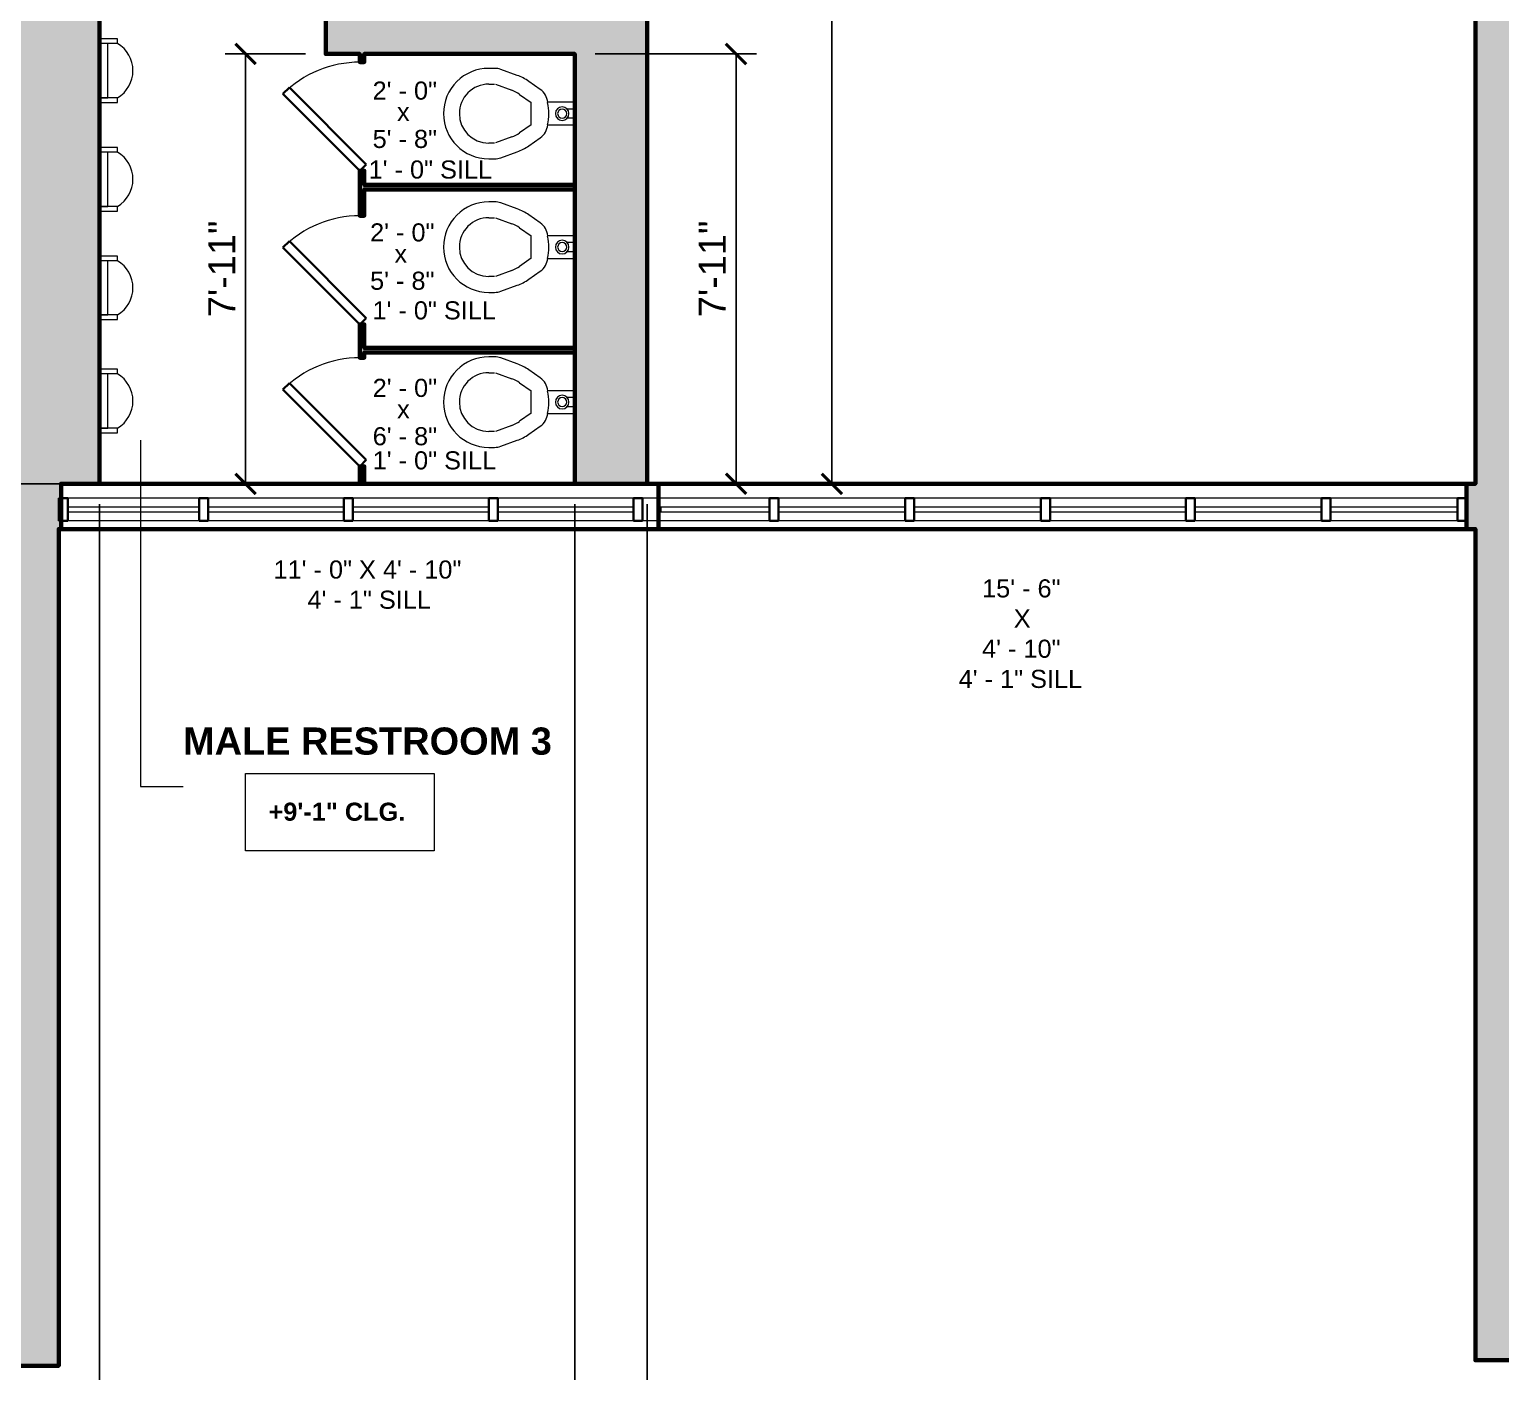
# Model space of a CAD drawing. Header units: inches. Extents: x -2078 to 106214, y -964 to 6385.
# Drawn here: x 25706.8 to 26031.9, y 3669.9 to 3966.4 of the extents above; entities that cross this region are included whole.
import ezdxf

# ---------------------------------------------------------------- set-up
doc = ezdxf.new("R2010")
doc.units = ezdxf.units.IN
doc.header["$MEASUREMENT"] = 0
for name, color, linetype, lineweight in [('A-ANNO', 2, 'Continuous', 5), ('A-ANNO-DIMS', 1, 'Continuous', 9), ('A-DOOR', 1, 'Continuous', 18), ('A-FIXT', 150, 'Continuous', 9), ('A-GLAZ-CURT', 52, 'Continuous', 9), ('A-GLAZ-CWMG', 51, 'Continuous', 9), ('A-WALL', 3, 'Continuous', 40), ('A-WINDOWS', 2, 'Continuous', 18)]:
    doc.layers.add(name, color=color, linetype=linetype, lineweight=lineweight)
doc.layers.add('A-HATCH', color=9, linetype='Continuous')
doc.styles.add('Arial_1', font='arial.ttf', dxfattribs={"height": 0.0625})
doc.styles.add('Arial_2', font='arial.ttf', dxfattribs={"height": 3})
doc.styles.add('Arial_B', font='arialbd.ttf', dxfattribs={"height": 4.5})
doc.styles.add('Arial_B_1', font='arialbd.ttf', dxfattribs={"height": 3})
doc.styles.add('JC', font='arial.ttf', dxfattribs={"height": 0.125})
doc.dimstyles.new('JC-DIMS', dxfattribs={"dimtxt": 0.125, "dimasz": 0.09375, "dimexe": 0.09375, "dimexo": 0.09375, "dimgap": 0.046875, "dimtad": 1, "dimdec": 1, "dimzin": 0, "dimdsep": 46, "dimlunit": 4, "dimtxsty": 'JC', "dimblk": 'ARCHTICK', "dimcen": 0.09, "dimclrd": 1, "dimclre": 1, "dimclrt": 256, "dimadec": 0, "dimazin": 0, "dimtfac": 1, "dimtdec": 1, "dimtofl": 0, "dimtmove": 1, "dimatfit": 3, "dimfxl": 1, "dimtolj": 1, "dimtzin": 0, "dimarcsym": 0})

# ---------------------------------------------------------------- blocks, each defined once
blk = doc.blocks.new('Instance - Opening - 16_ x 24_-1571883-3RD FL')
at = {"layer": 'A-WINDOWS'}
for p, q in [((-66, -5), (-66, 5)), ((-66, 5), (66, 5)), ((66, 5), (66, -5)), ((66, -5), (-66, -5))]:
    blk.add_line(p, q, dxfattribs=at)
blk = doc.blocks.new('System Panel - Glazed-1686728-3RD FL')
at = {"layer": 'A-GLAZ-CURT', "lineweight": 18}
for p, q in [((14.5, 0.5), (-14.5, 0.5)), ((-14.5, 0.5), (-14.5, -0.5)), ((14.5, -0.5), (14.5, 0.5)), ((-14.5, -0.5), (14.5, -0.5))]:
    blk.add_line(p, q, dxfattribs=at)
blk = doc.blocks.new('M_Toilet-Commercial-Wall-3D - 380mm Seat Height-1680325-3RD FL')
at = {"layer": 'A-FIXT'}
for p, q in [((5.94, 27), (5.94, 25.71)), ((9.44, 25.71), (9.44, 27)), ((22.44, 27), (22.44, 25.71)), ((25.94, 25.71), (25.94, 27)), ((6.18, 24.34), (7.5, 20.72)), ((10.79, 21.92), (9.47, 25.53)), ((22.41, 25.53), (21.1, 21.92)), ((24.38, 20.72), (25.7, 24.34)), ((13.47, 17.65), (11.69, 20.18)), ((20.19, 20.18), (18.42, 17.65)), ((8.82, 18.18), (10.6, 15.64)), ((13.47, 17.65), (18.42, 17.65)), ((21.28, 15.64), (23.06, 18.18)), ((13.44, 13.96), (13.44, 8)), ((18.44, 8), (18.44, 13.96)), ((14.93, 8), (14.93, 9.67)), ((16.95, 8), (16.95, 9.67))]:
    blk.add_line(p, q, dxfattribs=at)
for centre, radius, start, end in [((15.94, 27), 10, 90, 180), ((15.94, 27), 10, 360, 90), ((15.94, 27), 6.5, 90, 180), ((15.94, 27), 6.5, 360, 90), ((9.94, 25.71), 4, 180, 200), ((21.94, 25.71), 4, 340, 0), ((17.83, 24.48), 11, 200, 215), ((17.83, 24.48), 7.5, 200, 215), ((14.05, 24.48), 7.5, 325, 340), ((14.05, 24.48), 11, 325, 340), ((13.88, 17.93), 4, 215, 263.7549), ((15.9, 23.78), 10.07, 255.8499, 284.1501), ((18.01, 17.93), 4, 276.2451, 325), ((15.94, 10.78), 1.5, 360, 180), ((15.94, 10.78), 1.5, 180, 0), ((15.94, 10.78), 1, 360, 180), ((15.94, 10.78), 1, 180, 360)]:
    blk.add_arc(centre, radius, start, end, dxfattribs=at)
blk = doc.blocks.new('M_Urinal-Wall-3D - M_Urinal-Wall-3D-1680492-3RD FL')
at = {"layer": 'A-FIXT'}
for p, q in [((-10.29, 22), (-11.29, 22)), ((-11.29, 22), (-11.29, 18)), ((-10.29, 22), (-10.29, 18)), ((-10.29, 19.85), (-10.29, 18)), ((1.71, 19.85), (-10.29, 19.85)), ((2.73, 22), (1.71, 22)), ((1.71, 22), (1.71, 18)), ((1.71, 18), (1.71, 19.85)), ((2.73, 18), (2.73, 22))]:
    blk.add_line(p, q, dxfattribs=at)
blk.add_arc((-4.29, 18.39), 7, 31.0027, 148.9973, dxfattribs=at)
blk = doc.blocks.new('JC_SINGLE DOOR-NO TRIM - SINGLE DOOR-1712337-3RD FL')
at = {"layer": 'A-DOOR', "lineweight": 30}
for p, q in [((-6.38, -16.06), (10.59, 0.91)), ((10.59, 0.91), (12, -0.5)), ((12, -0.5), (-4.97, -17.47)), ((-4.97, -17.47), (-6.38, -16.06))]:
    blk.add_line(p, q, dxfattribs=at)
at = {"layer": 'A-DOOR', "lineweight": 9}
blk.add_arc((12, -0.5), 24, 180, 225, dxfattribs=at)
blk = doc.blocks.new('System Panel - Glazed-1686729-3RD FL')
at = {"layer": 'A-GLAZ-CURT', "lineweight": 18}
for p, q in [((15, 0.5), (-15, 0.5)), ((-15, 0.5), (-15, -0.5)), ((15, -0.5), (15, 0.5)), ((-15, -0.5), (15, -0.5))]:
    blk.add_line(p, q, dxfattribs=at)
blk = doc.blocks.new('System Panel - Glazed-1686730-3RD FL')
at = {"layer": 'A-GLAZ-CURT', "lineweight": 18}
for p, q in [((14, 0.5), (-14, 0.5)), ((-14, 0.5), (-14, -0.5)), ((14, -0.5), (14, 0.5)), ((-14, -0.5), (14, -0.5))]:
    blk.add_line(p, q, dxfattribs=at)
blk = doc.blocks.new('Rectangular Mullion - 2_5_ x 5_ rectangular-V13-3RD FL')
at = {"layer": 'A-GLAZ-CWMG', "lineweight": 30}
for p, q in [((0, 2.5), (-2, 2.5)), ((-2, 2.5), (-2, -2.5)), ((0, -2.5), (0, 2.5)), ((-2, -2.5), (0, -2.5))]:
    blk.add_line(p, q, dxfattribs=at)
blk = doc.blocks.new('Rectangular Mullion - 2_5_ x 5_ rectangular-V14-3RD FL')
at = {"layer": 'A-GLAZ-CWMG', "lineweight": 30}
for p, q in [((-2, 2.5), (0, 2.5)), ((-2, -2.5), (-2, 2.5)), ((0, 2.5), (0, -2.5)), ((0, -2.5), (-2, -2.5))]:
    blk.add_line(p, q, dxfattribs=at)
blk = doc.blocks.new('Rectangular Mullion - 2_5_ x 5_ rectangular-1684009-3RD FL')
at = {"layer": 'A-GLAZ-CWMG'}
for p, q in [((-934.7, 173.07), (-934.7, 202.07)), ((-929.7, 173.07), (-929.7, 202.07))]:
    blk.add_line(p, q, dxfattribs=at)
blk = doc.blocks.new('Rectangular Mullion - 2_5_ x 5_ rectangular-V15-3RD FL')
at = {"layer": 'A-GLAZ-CWMG', "lineweight": 30}
for p, q in [((-1, 2.5), (1, 2.5)), ((-1, -2.5), (-1, 2.5)), ((1, 2.5), (1, -2.5)), ((1, -2.5), (-1, -2.5))]:
    blk.add_line(p, q, dxfattribs=at)
blk = doc.blocks.new('Rectangular Mullion - 2_5_ x 5_ rectangular-1657292-3RD FL')
at = {"layer": 'A-GLAZ-CWMG'}
for p, q in [((-934.7, -5.73), (-934.7, 24.27)), ((-929.7, -5.73), (-929.7, 24.27))]:
    blk.add_line(p, q, dxfattribs=at)
blk = doc.blocks.new('Rectangular Mullion - 2_5_ x 5_ rectangular-V16-3RD FL')
at = {"layer": 'A-GLAZ-CWMG'}
for p, q in [((-261.14, -235.09), (-264.63, -235.09)), ((-236.63, -235.09), (-260.63, -235.09)), ((-261.14, -240.09), (-264.63, -240.09)), ((-236.63, -240.09), (-260.63, -240.09))]:
    blk.add_line(p, q, dxfattribs=at)
blk = doc.blocks.new('Rectangular Mullion - 2_5_ x 5_ rectangular-1576961-3RD FL')
at = {"layer": 'A-GLAZ-CWMG'}
for p, q in [((950.3, 463.57), (922.3, 463.57)), ((950.3, 458.57), (922.3, 458.57))]:
    blk.add_line(p, q, dxfattribs=at)
blk = doc.blocks.new('Rectangular Mullion - 2_5_ x 5_ rectangular-1686727-3RD FL')
at = {"layer": 'A-GLAZ-CWMG'}
for p, q in [((-84.64, -235.09), (-112.63, -235.09)), ((-84.64, -240.09), (-112.63, -240.09))]:
    blk.add_line(p, q, dxfattribs=at)
blk = doc.blocks.new('_ArchTick')
at = {"color": 0, "linetype": 'ByBlock', "const_width": 0.15}
blk.add_lwpolyline([(-0.5, -0.5), (0.5, 0.5)], dxfattribs=at)
blk = doc.blocks.new('*D779')
at = {"layer": 'A-ANNO-DIMS', "color": 1, "lineweight": -2, "transparency": 16777216}
for p, q in [((25713.33, 3666.66), (25713.33, 3379.5)), ((26026.32, 3667.86), (26026.32, 3379.5)), ((25713.33, 3384), (26026.32, 3384))]:
    blk.add_line(p, q, dxfattribs=at)
at = {"layer": 'Defpoints', "color": 0, "transparency": 16777216}
for p in [(25713.33, 3671.16), (26026.32, 3672.36), (26026.32, 3384)]:
    blk.add_point(p, dxfattribs=at)
at = {"layer": 'A-ANNO-DIMS', "color": 1, "lineweight": -2, "transparency": 16777216, "xscale": 4.5, "yscale": 4.5, "zscale": 4.5, "rotation": 180}
blk.add_blockref('_ArchTick', (25713.33, 3384), dxfattribs=at)
at = {"layer": 'A-ANNO-DIMS', "color": 1, "lineweight": -2, "transparency": 16777216, "xscale": 4.5, "yscale": 4.5, "zscale": 4.5}
blk.add_blockref('_ArchTick', (26026.32, 3384), dxfattribs=at)
at = {"layer": 'A-ANNO-DIMS', "transparency": 16777216, "insert": (25869.82, 3389.32), "char_height": 6, "width": 0.4874, "attachment_point": 5, "style": 'JC'}
blk.add_mtext('\\A1;26\'-1"', dxfattribs=at)
blk = doc.blocks.new('*D781')
at = {"layer": 'A-ANNO-DIMS', "color": 1, "lineweight": -2, "transparency": 16777216}
for p, q in [((25843.33, 3861.52), (25843.33, 3422.48)), ((26026.32, 3667.86), (26026.32, 3422.48)), ((25843.33, 3426.98), (26026.32, 3426.98))]:
    blk.add_line(p, q, dxfattribs=at)
at = {"layer": 'Defpoints', "color": 0, "transparency": 16777216}
for p in [(25843.33, 3866.02), (26026.32, 3672.36), (26026.32, 3426.98)]:
    blk.add_point(p, dxfattribs=at)
at = {"layer": 'A-ANNO-DIMS', "color": 1, "lineweight": -2, "transparency": 16777216, "xscale": 4.5, "yscale": 4.5, "zscale": 4.5, "rotation": 180}
blk.add_blockref('_ArchTick', (25843.33, 3426.98), dxfattribs=at)
at = {"layer": 'A-ANNO-DIMS', "color": 1, "lineweight": -2, "transparency": 16777216, "xscale": 4.5, "yscale": 4.5, "zscale": 4.5}
blk.add_blockref('_ArchTick', (26026.32, 3426.98), dxfattribs=at)
at = {"layer": 'A-ANNO-DIMS', "transparency": 16777216, "insert": (25934.82, 3432.29), "char_height": 6, "width": 0.4874, "attachment_point": 5, "style": 'JC'}
blk.add_mtext('\\A1;15\'-3"', dxfattribs=at)
blk = doc.blocks.new('*D783')
at = {"layer": 'A-ANNO-DIMS', "color": 1, "lineweight": -2, "transparency": 16777216}
for p, q in [((25722.33, 3861.52), (25722.33, 3423.14)), ((25827.33, 3861.52), (25827.33, 3423.14)), ((25722.33, 3427.64), (25827.33, 3427.64))]:
    blk.add_line(p, q, dxfattribs=at)
at = {"layer": 'Defpoints', "color": 0, "transparency": 16777216}
for p in [(25722.33, 3866.02), (25827.33, 3866.02), (25827.33, 3427.64)]:
    blk.add_point(p, dxfattribs=at)
at = {"layer": 'A-ANNO-DIMS', "color": 1, "lineweight": -2, "transparency": 16777216, "xscale": 4.5, "yscale": 4.5, "zscale": 4.5, "rotation": 180}
blk.add_blockref('_ArchTick', (25722.33, 3427.64), dxfattribs=at)
at = {"layer": 'A-ANNO-DIMS', "color": 1, "lineweight": -2, "transparency": 16777216, "xscale": 4.5, "yscale": 4.5, "zscale": 4.5}
blk.add_blockref('_ArchTick', (25827.33, 3427.64), dxfattribs=at)
at = {"layer": 'A-ANNO-DIMS', "transparency": 16777216, "insert": (25774.83, 3432.95), "char_height": 6, "width": 0.4008, "attachment_point": 5, "style": 'JC'}
blk.add_mtext('\\A1;8\'-9"', dxfattribs=at)
blk = doc.blocks.new('*D709')
at = {"layer": 'A-ANNO-DIMS', "color": 1, "lineweight": -2, "transparency": 16777216}
for p, q in [((25885.3, 4170.02), (25879.64, 4170.02)), ((25884.14, 4170.02), (25884.14, 3866.02)), ((25885.3, 3866.02), (25879.64, 3866.02))]:
    blk.add_line(p, q, dxfattribs=at)
at = {"layer": 'Defpoints', "color": 0, "transparency": 16777216}
for p in [(25889.8, 4170.02), (25884.14, 3866.02), (25889.8, 3866.02)]:
    blk.add_point(p, dxfattribs=at)
at = {"layer": 'A-ANNO-DIMS', "color": 1, "lineweight": -2, "transparency": 16777216, "xscale": 4.5, "yscale": 4.5, "zscale": 4.5}
for p, rotation in [((25884.14, 4170.02), 90), ((25884.14, 3866.02), 270)]:
    blk.add_blockref('_ArchTick', p, dxfattribs=dict(at, rotation=rotation))
at = {"layer": 'A-ANNO-DIMS', "transparency": 16777216, "insert": (25878.82, 4018.02), "char_height": 6, "width": 0.4874, "attachment_point": 5, "rotation": 90, "style": 'JC'}
blk.add_mtext('\\A1;25\'-4"', dxfattribs=at)
blk = doc.blocks.new('*D711')
at = {"layer": 'A-ANNO-DIMS', "color": 1, "lineweight": -2, "transparency": 16777216}
for p, q in [((25831.83, 3961.02), (25867.46, 3961.02)), ((25862.96, 3961.02), (25862.96, 3866.02)), ((25864.12, 3866.02), (25858.46, 3866.02))]:
    blk.add_line(p, q, dxfattribs=at)
at = {"layer": 'Defpoints', "color": 0, "transparency": 16777216}
for p in [(25827.33, 3961.02), (25862.96, 3866.02), (25868.62, 3866.02)]:
    blk.add_point(p, dxfattribs=at)
at = {"layer": 'A-ANNO-DIMS', "color": 1, "lineweight": -2, "transparency": 16777216, "xscale": 4.5, "yscale": 4.5, "zscale": 4.5}
for p, rotation in [((25862.96, 3961.02), 90), ((25862.96, 3866.02), 270)]:
    blk.add_blockref('_ArchTick', p, dxfattribs=dict(at, rotation=rotation))
at = {"layer": 'A-ANNO-DIMS', "transparency": 16777216, "insert": (25857.7, 3913.52), "char_height": 6, "width": 0.4874, "attachment_point": 5, "rotation": 90, "style": 'JC'}
blk.add_mtext('\\A1;7\'-11"', dxfattribs=at)
blk = doc.blocks.new('*D727')
at = {"layer": 'A-ANNO-DIMS', "color": 1, "lineweight": -2, "transparency": 16777216}
for p, q in [((25717.83, 4023.02), (25657.94, 4023.02)), ((25662.44, 3866.02), (25662.44, 4023.02)), ((25717.83, 3866.02), (25657.94, 3866.02))]:
    blk.add_line(p, q, dxfattribs=at)
at = {"layer": 'Defpoints', "color": 0, "transparency": 16777216}
for p in [(25662.44, 4023.02), (25722.33, 4023.02), (25722.33, 3866.02)]:
    blk.add_point(p, dxfattribs=at)
at = {"layer": 'A-ANNO-DIMS', "color": 1, "lineweight": -2, "transparency": 16777216, "xscale": 4.5, "yscale": 4.5, "zscale": 4.5}
for p, rotation in [((25662.44, 4023.02), 90), ((25662.44, 3866.02), 270)]:
    blk.add_blockref('_ArchTick', p, dxfattribs=dict(at, rotation=rotation))
at = {"layer": 'A-ANNO-DIMS', "transparency": 16777216, "insert": (25657.13, 3944.52), "char_height": 6, "width": 0.4874, "attachment_point": 5, "rotation": 90, "style": 'JC'}
blk.add_mtext('\\A1;13\'-1"', dxfattribs=at)
blk = doc.blocks.new('*D847')
at = {"layer": 'A-ANNO-DIMS', "color": 1, "lineweight": -2, "transparency": 16777216}
for p, q in [((27133.76, 4411.52), (27133.76, 3338.45)), ((25168.76, 3666.42), (25168.76, 3338.45)), ((25168.76, 3342.95), (27133.76, 3342.95))]:
    blk.add_line(p, q, dxfattribs=at)
at = {"layer": 'Defpoints', "color": 0, "transparency": 16777216}
for p in [(27133.76, 4416.02), (25168.76, 3670.92), (27133.76, 3342.95)]:
    blk.add_point(p, dxfattribs=at)
at = {"layer": 'A-ANNO-DIMS', "color": 1, "lineweight": -2, "transparency": 16777216, "xscale": 4.5, "yscale": 4.5, "zscale": 4.5, "rotation": 180}
blk.add_blockref('_ArchTick', (25168.76, 3342.95), dxfattribs=at)
at = {"layer": 'A-ANNO-DIMS', "color": 1, "lineweight": -2, "transparency": 16777216, "xscale": 4.5, "yscale": 4.5, "zscale": 4.5}
blk.add_blockref('_ArchTick', (27133.76, 3342.95), dxfattribs=at)
at = {"layer": 'A-ANNO-DIMS', "transparency": 16777216, "insert": (26151.26, 3348.27), "char_height": 6, "width": 0.5739, "attachment_point": 5, "style": 'JC'}
blk.add_mtext('\\A1;163\'-9"', dxfattribs=at)
blk = doc.blocks.new('*D849')
at = {"layer": 'A-ANNO-DIMS', "color": 1, "lineweight": -2, "transparency": 16777216}
for p, q in [((25767.83, 3961.02), (25750.1, 3961.02)), ((25754.6, 3866.02), (25754.6, 3961.02)), ((25753.44, 3866.02), (25759.1, 3866.02))]:
    blk.add_line(p, q, dxfattribs=at)
at = {"layer": 'Defpoints', "color": 0, "transparency": 16777216}
for p in [(25754.6, 3961.02), (25772.33, 3961.02), (25748.94, 3866.02)]:
    blk.add_point(p, dxfattribs=at)
at = {"layer": 'A-ANNO-DIMS', "color": 1, "lineweight": -2, "transparency": 16777216, "xscale": 4.5, "yscale": 4.5, "zscale": 4.5}
for p, rotation in [((25754.6, 3961.02), 90), ((25754.6, 3866.02), 270)]:
    blk.add_blockref('_ArchTick', p, dxfattribs=dict(at, rotation=rotation))
at = {"layer": 'A-ANNO-DIMS', "transparency": 16777216, "insert": (25749.34, 3913.52), "char_height": 6, "width": 0.4874, "attachment_point": 5, "rotation": 90, "style": 'JC'}
blk.add_mtext('\\A1;7\'-11"', dxfattribs=at)
blk = doc.blocks.new('JC- existing door Tag_quad - JC- existing door Tag_quad-839775-3RD FL')
at = {"layer": 'A-ANNO', "insert": (-0.0234, 0.0378), "char_height": 0.0625, "width": 0.0505, "attachment_point": 1, "style": 'Arial_1', "bg_fill": 2}
blk.add_mtext('x', dxfattribs=at)

msp = doc.modelspace()

# ---------------------------------------------------------------- hatches: boundary and pattern name
at = {"layer": 'A-HATCH'}
h = msp.add_hatch(color=256, dxfattribs=at)
h.dxf.hatch_style = 1
h.paths.add_polyline_path([(26037.316, 4170.021), (26065.816, 4170.021), (26065.816, 4176.021), (25996.316, 4176.021), (25996.316, 4170.021), (26026.316, 4170.021), (26026.316, 3866.021), (26024.316, 3866.021), (26024.316, 3856.021), (26026.316, 3856.021), (26026.316, 3672.362), (26037.316, 3672.362), (26037.316, 3708.021), (26037.816, 3708.021), (26037.816, 3718.021), (26037.316, 3718.021)])

# ---------------------------------------------------------------- linework, layer by layer
at = {"layer": 'A-ANNO'}
for p, q in [((25731.365, 3875.659), (25731.365, 3799.153)), ((25731.365, 3799.153), (25740.783, 3799.152))]:
    msp.add_line(p, q, dxfattribs=at)
at = {"layer": 'A-ANNO', "flags": 128}
msp.add_lwpolyline([(25754.544, 3802.022), (25796.28, 3802.022), (25796.28, 3784.954), (25754.544, 3784.954)], close=True, dxfattribs=at)
at = {"layer": 'A-GLAZ-CURT', "lineweight": 18}
for p, q in [((25870.325, 3860.862), (25846.325, 3860.862)), ((25846.325, 3860.862), (25846.325, 3859.862)), ((25846.325, 3859.862), (25870.325, 3859.862)), ((25900.325, 3860.862), (25872.325, 3860.862)), ((25872.325, 3859.862), (25900.325, 3859.862)), ((25930.325, 3860.862), (25902.325, 3860.862)), ((25902.325, 3859.862), (25930.325, 3859.862)), ((25962.325, 3860.862), (25932.325, 3860.862)), ((25932.325, 3859.862), (25962.325, 3859.862)), ((25992.325, 3860.862), (25964.325, 3860.862)), ((25964.325, 3859.862), (25992.325, 3859.862)), ((26022.316, 3860.862), (25994.325, 3860.862)), ((25994.325, 3859.862), (26022.316, 3859.862)), ((26024.316, 3859.862), (26024.316, 3860.862))]:
    msp.add_line(p, q, dxfattribs=at)
at = {"layer": 'A-WALL', "lineweight": 60}
for p, q in [((25827.325, 3931.063), (25827.325, 3932.063)), ((25827.325, 3895.063), (25827.325, 3896.063)), ((25843.325, 3866.021), (26024.316, 3866.021)), ((25845.821, 3856.021), (25845.821, 3866.021)), ((26024.316, 3866.021), (26024.316, 3856.021)), ((25713.821, 3856.021), (25845.821, 3856.021)), ((26024.316, 3856.021), (25845.821, 3856.021))]:
    msp.add_line(p, q, dxfattribs=at)
at = {"layer": 'A-WALL'}
for p, q in [((25722.325, 3866.021), (25779.825, 3866.021)), ((25843.325, 3866.021), (25845.821, 3866.021))]:
    msp.add_line(p, q, dxfattribs=at)
at = {"layer": 'A-WALL', "lineweight": 60}
for points in [[(26265.316, 3718.021), (26037.816, 3718.021), (26037.316, 3718.021), (26037.316, 4170.021), (26065.816, 4170.021), (26065.816, 4176.021), (25996.316, 4176.021), (25996.316, 4170.021), (26026.316, 4170.021), (26026.316, 3866.021), (26024.316, 3866.021)], [(25692.325, 4029.021), (25735.325, 4029.021), (25735.325, 4032.331), (25741.325, 4032.331), (25741.325, 4030.021), (25754.872, 4030.021), (25754.872, 4023.021), (25722.325, 4023.021), (25722.325, 3866.021), (25713.821, 3866.021), (25713.821, 3856.021), (25713.325, 3856.021), (25713.325, 3671.157), (25701.325, 3671.157)], [(26037.816, 3708.021), (26037.316, 3708.021), (26037.316, 3672.362), (26026.316, 3672.362), (26026.316, 3856.021), (26024.316, 3856.021)]]:
    msp.add_lwpolyline(points, dxfattribs=at)
msp.add_lwpolyline([(25779.825, 3866.021), (25780.825, 3866.021), (25780.825, 3869.876), (25779.825, 3869.876)], close=True, dxfattribs=at)
at = {"layer": 'A-WALL'}
msp.add_lwpolyline([(25713.449, 3856.021), (25713.449, 3671.805), (25713.325, 3671.805)], dxfattribs=at)

# ---------------------------------------------------------------- block references
at = {"layer": 'A-DOOR', "rotation": 269.9999999999999}
for p in [(25780.325, 3947.197), (25780.325, 3913.251), (25780.325, 3881.876)]:
    msp.add_blockref('JC_SINGLE DOOR-NO TRIM - SINGLE DOOR-1712337-3RD FL', p, dxfattribs=at)
at = {"layer": 'A-FIXT'}
for name, p, rotation in [('M_Urinal-Wall-3D - M_Urinal-Wall-3D-1680492-3RD FL', (25704.325, 3953.037), 269.9999999999998), ('M_Toilet-Commercial-Wall-3D - 380mm Seat Height-1680325-3RD FL', (25835.325, 3931.89), 89.99999999999991), ('M_Urinal-Wall-3D - M_Urinal-Wall-3D-1680492-3RD FL', (25704.325, 3929.037), 269.9999999999998), ('M_Toilet-Commercial-Wall-3D - 380mm Seat Height-1680325-3RD FL', (25835.325, 3902.39), 89.99999999999991), ('M_Urinal-Wall-3D - M_Urinal-Wall-3D-1680492-3RD FL', (25704.325, 3905.037), 269.9999999999998), ('M_Toilet-Commercial-Wall-3D - 380mm Seat Height-1680325-3RD FL', (25835.325, 3868.14), 89.99999999999991), ('M_Urinal-Wall-3D - M_Urinal-Wall-3D-1680492-3RD FL', (25704.325, 3880.037), 269.9999999999998)]:
    msp.add_blockref(name, p, dxfattribs=dict(at, rotation=rotation))
at = {"layer": 'A-GLAZ-CURT'}
for name, p in [('System Panel - Glazed-1686728-3RD FL', (25729.825, 3860.362)), ('System Panel - Glazed-1686729-3RD FL', (25761.325, 3860.362)), ('System Panel - Glazed-1686729-3RD FL', (25793.325, 3860.362)), ('System Panel - Glazed-1686729-3RD FL', (25825.325, 3860.362)), ('System Panel - Glazed-1686730-3RD FL', (26008.321, 3860.362))]:
    msp.add_blockref(name, p, dxfattribs=at)
at = {"layer": 'A-GLAZ-CWMG'}
for name, p, rotation in [('Rectangular Mullion - 2_5_ x 5_ rectangular-V13-3RD FL', (25713.325, 3860.362), 180), ('Rectangular Mullion - 2_5_ x 5_ rectangular-1684009-3RD FL', (25917.393, 4792.562), 90.00000000000017), ('Rectangular Mullion - 2_5_ x 5_ rectangular-1657292-3RD FL', (25770.597, 4792.562), 89.99999999999977), ('Rectangular Mullion - 2_5_ x 5_ rectangular-1657292-3RD FL', (25802.597, 4792.562), 89.99999999999984), ('Rectangular Mullion - 2_5_ x 5_ rectangular-1657292-3RD FL', (25834.597, 4792.562), 89.99999999999977), ('Rectangular Mullion - 2_5_ x 5_ rectangular-1657292-3RD FL', (25956.597, 4792.562), 89.99999999999984)]:
    msp.add_blockref(name, p, dxfattribs=dict(at, rotation=rotation))
at = {"layer": 'A-GLAZ-CWMG', "extrusion": (0, 0, -1), "rotation": 180}
for name, p in [('Rectangular Mullion - 2_5_ x 5_ rectangular-V15-3RD FL', (-25745.325, 3860.362)), ('Rectangular Mullion - 2_5_ x 5_ rectangular-V15-3RD FL', (-25777.325, 3860.362)), ('Rectangular Mullion - 2_5_ x 5_ rectangular-V15-3RD FL', (-25809.325, 3860.362)), ('Rectangular Mullion - 2_5_ x 5_ rectangular-V15-3RD FL', (-25841.325, 3860.362)), ('Rectangular Mullion - 2_5_ x 5_ rectangular-V15-3RD FL', (-25871.325, 3860.362)), ('Rectangular Mullion - 2_5_ x 5_ rectangular-V15-3RD FL', (-25901.325, 3860.362)), ('Rectangular Mullion - 2_5_ x 5_ rectangular-V15-3RD FL', (-25931.325, 3860.362)), ('Rectangular Mullion - 2_5_ x 5_ rectangular-V15-3RD FL', (-25963.325, 3860.362)), ('Rectangular Mullion - 2_5_ x 5_ rectangular-V15-3RD FL', (-25993.325, 3860.362)), ('Rectangular Mullion - 2_5_ x 5_ rectangular-V14-3RD FL', (-26024.316, 3860.362))]:
    msp.add_blockref(name, p, dxfattribs=at)
at = {"layer": 'A-GLAZ-CWMG'}
for name, p in [('Rectangular Mullion - 2_5_ x 5_ rectangular-V16-3RD FL', (26106.959, 4097.954)), ('Rectangular Mullion - 2_5_ x 5_ rectangular-1576961-3RD FL', (24950.025, 3399.294)), ('Rectangular Mullion - 2_5_ x 5_ rectangular-1576961-3RD FL', (24980.025, 3399.294)), ('Rectangular Mullion - 2_5_ x 5_ rectangular-1576961-3RD FL', (25042.025, 3399.294)), ('Rectangular Mullion - 2_5_ x 5_ rectangular-1686727-3RD FL', (26106.959, 4097.954))]:
    msp.add_blockref(name, p, dxfattribs=at)
at = {"layer": 'A-WINDOWS', "rotation": 180}
msp.add_blockref('Instance - Opening - 16_ x 24_-1571883-3RD FL', (25779.821, 3861.021), dxfattribs=at)

# ---------------------------------------------------------------- texts
at = {"layer": 'A-ANNO', "attachment_point": 1}
for s, insert, char_height, width, style in [('1\' - 0" SILL', (25781.785, 3937.475), 4, 35.83209, 'Arial_2'), ('1\' - 0" SILL', (25782.634, 3906.353), 4, 35.83209, 'Arial_2'), ('1\' - 0" SILL', (25782.683, 3873.207), 4, 35.83209, 'Arial_2'), ('11\' - 0" X 4\' - 10"', (25760.774, 3849.082), 4, 52.318, 'Arial_2'), ('4\' - 1" SILL', (25768.274, 3842.415), 4, 34.138, 'Arial_2'), ('15\' - 6"', (25917.313, 3844.918), 4, 21.816, 'Arial_2'), ('X', (25924.313, 3838.251), 4, 4.646, 'Arial_2'), ('4\' - 10"', (25917.313, 3831.584), 4, 21.816, 'Arial_2'), ('4\' - 1" SILL', (25912.146, 3824.918), 4, 34.138, 'Arial_2'), ('MALE RESTROOM 3', (25740.783, 3812.177), 6, 91.708, 'Arial_B'), ('+9\'-1" CLG.', (25759.664, 3795.569), 4, 37.976, 'Arial_B_1')]:
    msp.add_mtext(s, dxfattribs=dict(at, insert=insert, char_height=char_height, width=width, style=style))

# ---------------------------------------------------------------- dimensions: what is measured, and where the dimension line sits
at = {"layer": 'A-ANNO-DIMS'}
for base, p1, p2, picture, middle in [((27133.759, 3342.954), (25168.759, 3670.92), (27133.759, 4416.021), '*D847', (26151.259, 3348.27)), ((25827.325, 3427.635), (25722.325, 3866.021), (25827.325, 3866.021), '*D783', (25774.825, 3432.949)), ((26026.316, 3426.976), (25843.325, 3866.021), (26026.316, 3672.362), '*D781', (25934.821, 3432.292)), ((26026.316, 3384.003), (25713.325, 3671.157), (26026.316, 3672.362), '*D779', (25869.821, 3389.317))]:
    dim = msp.add_linear_dim(base=base, p1=p1, p2=p2, dimstyle='JC-DIMS', dxfattribs=at)
    dim.commit()
    dim.dimension.update_dxf_attribs({"geometry": picture, "text_midpoint": middle})
for base, p1, p2, picture, middle in [((25884.138, 3866.021), (25889.795, 4170.021), (25889.795, 3866.021), '*D709', (25878.825, 4018.021)), ((25662.444, 4023.021), (25722.325, 3866.021), (25722.325, 4023.021), '*D727', (25657.128, 3944.521)), ((25754.601, 3961.021), (25748.944, 3866.021), (25772.325, 3961.021), '*D849', (25749.339, 3913.521)), ((25862.959, 3866.021), (25827.325, 3961.021), (25868.616, 3866.021), '*D711', (25857.696, 3913.521))]:
    dim = msp.add_linear_dim(base=base, p1=p1, p2=p2, angle=90, dimstyle='JC-DIMS', dxfattribs=at)
    dim.commit()
    dim.dimension.update_dxf_attribs({"geometry": picture, "text_midpoint": middle})

# ---------------------------------------------------------------- next in the draw order: block references
at = {"layer": 'A-ANNO', "xscale": 64, "yscale": 64, "zscale": 64}
for p in [(25789.55, 3947.777), (25788.989, 3916.44), (25789.569, 3882.085)]:
    msp.add_blockref('JC- existing door Tag_quad - JC- existing door Tag_quad-839775-3RD FL', p, dxfattribs=at)

# ---------------------------------------------------------------- next in the draw order: hatches: boundary and pattern name
at = {"layer": 'A-HATCH'}
h = msp.add_hatch(color=256, dxfattribs=at)
h.dxf.hatch_style = 1
h.paths.add_polyline_path([(25843.325, 4170.021), (25960.316, 4170.021), (25960.316, 4176.021), (25920.77, 4176.021), (25920.77, 4194.548), (25916.77, 4194.548), (25916.77, 4176.021), (25843.325, 4176.021), (25843.325, 4195.021), (25830.825, 4195.021), (25830.825, 4189.021), (25837.325, 4189.021), (25837.325, 4116.021), (25774.325, 4116.021), (25774.325, 4189.021), (25802.825, 4189.021), (25802.825, 4195.021), (25755.325, 4195.021), (25755.325, 4189.021), (25761.325, 4189.021), (25761.325, 4116.021), (25695.325, 4116.021), (25695.325, 4189.021), (25723.325, 4189.021), (25723.325, 4195.021), (25687.325, 4195.021), (25687.325, 4110.021), (25735.325, 4110.021), (25735.325, 4068.331), (25741.325, 4068.331), (25741.325, 4110.021), (25827.325, 4110.021), (25827.325, 3971.021), (25772.325, 3971.021), (25772.325, 3961.021), (25779.825, 3961.021), (25779.825, 3959.197), (25780.825, 3959.197), (25780.825, 3961.021), (25827.325, 3961.021), (25827.325, 3932.063), (25780.825, 3932.063), (25780.825, 3935.197), (25779.825, 3935.197), (25779.825, 3925.251), (25780.825, 3925.251), (25780.825, 3931.063), (25827.325, 3931.063), (25827.325, 3896.063), (25780.825, 3896.063), (25780.825, 3901.251), (25779.825, 3901.251), (25779.825, 3893.876), (25780.825, 3893.876), (25780.825, 3895.063), (25827.325, 3895.063), (25827.325, 3866.021), (25843.325, 3866.021)])
h.paths.add_polyline_path([(25722.325, 4023.021), (25754.872, 4023.021), (25754.872, 4030.021), (25741.325, 4030.021), (25741.325, 4032.331), (25735.325, 4032.331), (25735.325, 4029.021), (25692.325, 4029.021), (25692.325, 4067.021), (25686.325, 4067.021), (25686.325, 3965.831), (25701.325, 3965.831), (25701.325, 3717.513), (25701.542, 3717.513), (25701.542, 3707.513), (25701.325, 3707.513), (25701.325, 3671.157), (25713.325, 3671.157), (25713.325, 3856.021), (25713.821, 3856.021), (25713.821, 3866.021), (25722.325, 3866.021)])

# ---------------------------------------------------------------- next in the draw order: linework, layer by layer
at = {"layer": 'A-WALL', "lineweight": 60}
for points in [[(25827.325, 3866.021), (25843.325, 3866.021), (25843.325, 4170.021), (25960.316, 4170.021), (25960.316, 4176.021), (25920.77, 4176.021), (25920.77, 4194.548), (25916.77, 4194.548), (25916.77, 4176.021), (25843.325, 4176.021), (25843.325, 4195.021), (25830.825, 4195.021), (25830.825, 4189.021), (25837.325, 4189.021), (25837.325, 4116.021), (25774.325, 4116.021), (25774.325, 4189.021), (25802.825, 4189.021), (25802.825, 4195.021), (25755.325, 4195.021), (25755.325, 4189.021), (25761.325, 4189.021), (25761.325, 4116.021), (25695.325, 4116.021)], [(25772.325, 3971.021), (25772.325, 3961.021), (25779.825, 3961.021), (25779.825, 3959.197), (25780.825, 3959.197), (25780.825, 3961.021), (25827.325, 3961.021), (25827.325, 3932.063), (25780.825, 3932.063), (25780.825, 3935.197), (25779.825, 3935.197), (25779.825, 3925.251), (25780.825, 3925.251), (25780.825, 3931.063), (25827.325, 3931.063), (25827.325, 3896.063), (25780.825, 3896.063), (25780.825, 3901.251), (25779.825, 3901.251), (25779.825, 3893.876), (25780.825, 3893.876), (25780.825, 3895.063), (25827.325, 3895.063), (25827.325, 3866.021), (25722.325, 3866.021)]]:
    msp.add_lwpolyline(points, dxfattribs=at)

# ---------------------------------------------------------------- next in the draw order: texts
at = {"layer": 'A-ANNO', "char_height": 4, "width": 17.978, "attachment_point": 1, "style": 'Arial_2'}
for s, insert in [('2\' - 0"', (25782.664, 3954.914)), ('5\' - 8"', (25782.664, 3944.233)), ('2\' - 0"', (25782.104, 3923.577)), ('5\' - 8"', (25782.104, 3912.896)), ('2\' - 0"', (25782.683, 3889.222)), ('6\' - 8"', (25782.683, 3878.54))]:
    msp.add_mtext(s, dxfattribs=dict(at, insert=insert))

doc.saveas('drawing.dxf')
